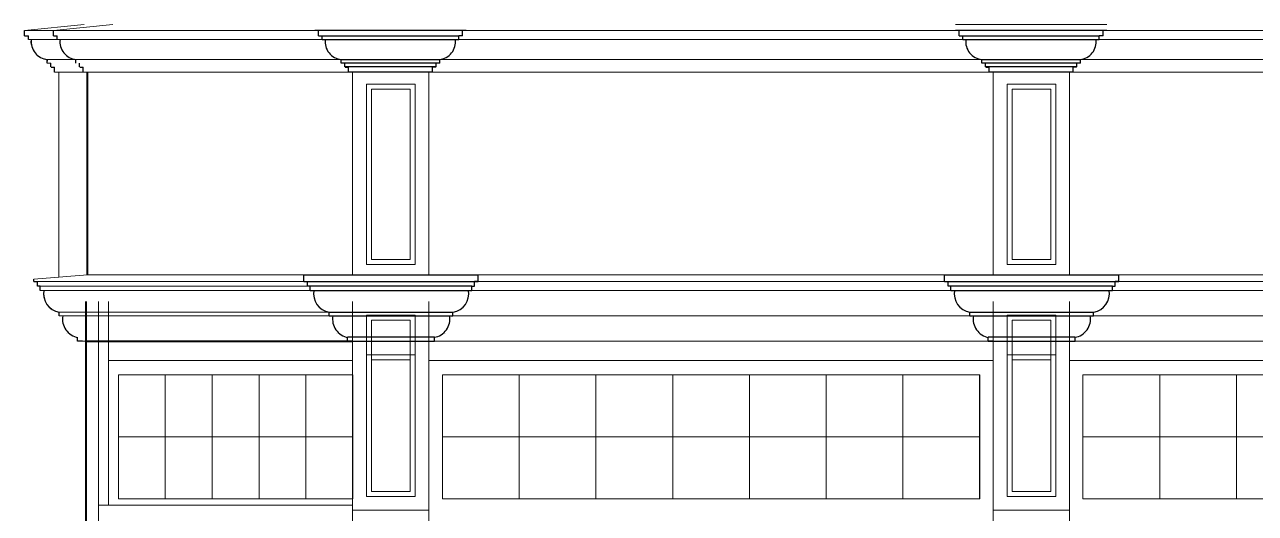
# Model space of a CAD drawing. Header units: millimetres. Extents: x -159872 to 386485, y -250577 to 158966.
# Drawn here: x 227269 to 232184, y 17229 to 19178 of the extents above; entities that cross this region are included whole.
import ezdxf

# ---------------------------------------------------------------- set-up
doc = ezdxf.new("R2010")
doc.units = ezdxf.units.MM
for name, color, linetype, lineweight in [('LDS-details', 4, 'Continuous', 25), ('LDS-elevation', 7, 'Continuous', 9), ('LDS-hatch', 253, 'Continuous', 9), ('LDS-struct-extg-doors windows', 7, 'Continuous', 9), ('LDS-struct-extg-walls', 1, 'Continuous', 40)]:
    doc.layers.add(name, color=color, linetype=linetype, lineweight=lineweight)

# ---------------------------------------------------------------- blocks, each defined once
blk = doc.blocks.new('Group-204')
at = {"layer": 'LDS-elevation', "color": 7, "lineweight": 18, "flags": 128}
blk.add_lwpolyline([(166832.5, 55635.8), (166595.3, 55612), (166595.3, 55591.7), (166610.2, 55591.7), (166610.2, 55576.7), (166622, 55576.7), (166620.4, 55564.7), (166622.9, 55552.9), (166637, 55523.1), (166646.4, 55511.5), (166668.4, 55500.9), (166686.2, 55497.1), (166685.6, 55481.8), (166700.2, 55482.1), (166700.2, 55466.9), (166714.6, 55466.7), (166714.6, 55446.6), (166731.4, 55446.6), (166731.4, 54628.2), (166632, 54620.1), (166632, 54610.7), (166646.9, 54610.7), (166646.9, 54593), (166657.4, 54593), (166657.4, 54575.8), (166672.4, 54575.8), (166671.2, 54562), (166672.4, 54549.1), (166677.1, 54533.3), (166684.6, 54519.7), (166694.5, 54508.2), (166704, 54500.5), (166713.7, 54494.9), (166724, 54490.8), (166732.8, 54488.9), (166732.8, 54473.9), (166747.9, 54473.9), (166747.9, 54473.9), (166746.7, 54461.4), (166749.5, 54440.8), (166760.1, 54418.4), (166771.1, 54406.1), (166781.8, 54398.1), (166791.8, 54393), (166806.7, 54388.5), (166806.7, 54373.5), (166840.5, 54373.5), (166840.5, 52080.3)], dxfattribs=at)
for points in [[(166969.9, 54238.9), (167905.5, 54238.9), (167905.5, 53744.2), (166969.9, 53744.2)], [(168263.5, 54238.9), (170409.1, 54238.9), (170409.1, 53744.2), (168263.5, 53744.2)], [(170821.7, 54238.9), (172967.3, 54238.9), (172967.3, 53744.2), (170821.7, 53744.2)]]:
    blk.add_lwpolyline(points, close=True, dxfattribs=at)
at = {"layer": 'LDS-hatch', "color": 7, "flags": 128}
for points in [[(167960.2, 53753.6), (168154.5, 53753.6), (168154.5, 54476.7), (167960.2, 54476.7)], [(167980.2, 53773.6), (168134.5, 53773.6), (168134.5, 54456.7), (167980.2, 54456.7)], [(170518.4, 53753.6), (170712.7, 53753.6), (170712.7, 54476.7), (170518.4, 54476.7)], [(170538.4, 53773.6), (170692.7, 53773.6), (170692.7, 54456.7), (170538.4, 54456.7)]]:
    blk.add_lwpolyline(points, close=True, dxfattribs=at)
at = {"layer": 'LDS-struct-extg-doors windows', "color": 7}
for p, q in [((166731.4, 54786.3), (166731.4, 55446.6)), ((167905.2, 54795.7), (167905.2, 55446.9)), ((168209.5, 54795.7), (168209.5, 55446.9)), ((170463.4, 54795.7), (170463.4, 55446.9)), ((170767.7, 54795.7), (170767.7, 55446.9)), ((166889.9, 51629.6), (166889.9, 54531.7)), ((166929.9, 53719.2), (166929.9, 54531.7)), ((167905.2, 52080.3), (167905.2, 54531.7)), ((168209.5, 52080.3), (168209.5, 54531.7)), ((170463.4, 52080.3), (170463.4, 54531.7)), ((170767.7, 52080.3), (170767.7, 54531.7)), ((166969.9, 53744.2), (166969.9, 54238.9)), ((167157.1, 53744.2), (167157.1, 54238.9)), ((167344.3, 53744.2), (167344.3, 54238.9)), ((167531.5, 53744.2), (167531.5, 54238.9)), ((167718.7, 53744.2), (167718.7, 54238.9)), ((168263.5, 53744.2), (168263.5, 54238.9)), ((168570, 53744.2), (168570, 54238.9)), ((168876.6, 53744.2), (168876.6, 54238.9)), ((169183.2, 53744.2), (169183.2, 54238.9)), ((169489.7, 53744.2), (169489.7, 54238.9)), ((169796.3, 53744.2), (169796.3, 54238.9)), ((170102.9, 53744.2), (170102.9, 54238.9)), ((170409.1, 53744.2), (170409.1, 54238.9)), ((170821.7, 53744.2), (170821.7, 54238.9)), ((171128.3, 53744.2), (171128.3, 54238.9)), ((171434.9, 53744.2), (171434.9, 54238.9)), ((166969.9, 53991.5), (167905.2, 53991.5)), ((168263.5, 53991.5), (170409.1, 53991.5)), ((170821.7, 53991.5), (172967.3, 53991.5)), ((167905.5, 53719.2), (166889.9, 53719.2)), ((167905.5, 53744.2), (166969.9, 53744.2)), ((168263.5, 53744.2), (170409.1, 53744.2)), ((170821.7, 53744.2), (172967.3, 53744.2)), ((167905.2, 53698.6), (168209.5, 53698.6)), ((170767.7, 53698.6), (170463.4, 53698.6))]:
    blk.add_line(p, q, dxfattribs=at)
at = {"layer": 'LDS-struct-extg-doors windows', "color": 7, "flags": 128}
for points in [[(167905.2, 54795.7), (167905.2, 55446.9), (168209.5, 55446.9), (168209.5, 54795.7)], [(170463.4, 54795.7), (170463.4, 55446.9), (170767.7, 55446.9), (170767.7, 54795.7)]]:
    blk.add_lwpolyline(points, dxfattribs=at)
at = {"layer": 'LDS-struct-extg-walls', "color": 7}
for p, q in [((166846.2, 54795.7), (166846.2, 55446.6)), ((166840.5, 52080.3), (166840.5, 54531.7)), ((166840.5, 52080.3), (166840.5, 54531.7))]:
    blk.add_line(p, q, dxfattribs=at)

msp = doc.modelspace()

# ---------------------------------------------------------------- linework, layer by layer
at = {"layer": 'LDS-details', "color": 253}
for p, q in [((227268.7895, 19134.19395), (227268.7895, 19154.46991)), ((227268.7895, 19134.19395), (227283.69425, 19134.19395)), ((227283.69425, 19119.19395), (227283.69425, 19134.19395)), ((227383.60619, 19134.19395), (227383.60619, 19154.46991)), ((227383.60619, 19134.19395), (227398.51094, 19134.19395)), ((227398.51094, 19119.19395), (227398.51094, 19134.19395)), ((229032.12146, 19154.46991), (228427.54844, 19154.46991)), ((228442.61133, 19134.19395), (228442.61133, 19154.41259)), ((228442.61133, 19134.19395), (228457.51608, 19134.19395)), ((228457.51608, 19119.19395), (228457.51608, 19134.19395)), ((228457.51608, 19134.19395), (229002.15382, 19134.19395)), ((228457.51608, 19119.19395), (229002.15382, 19119.19395)), ((229002.15382, 19119.19395), (229002.15382, 19134.19395)), ((229017.05857, 19134.19395), (229002.15382, 19134.19395)), ((229017.05857, 19134.19395), (229017.05857, 19154.41259)), ((231590.37858, 19154.46991), (230985.80556, 19154.46991)), ((231000.86845, 19134.19395), (231000.86845, 19154.41259)), ((231000.86845, 19134.19395), (231015.7732, 19134.19395)), ((231015.7732, 19119.19395), (231015.7732, 19134.19395)), ((231015.7732, 19134.19395), (231560.41094, 19134.19395)), ((231015.7732, 19119.19395), (231560.41094, 19119.19395)), ((231560.41094, 19119.19395), (231560.41094, 19134.19395)), ((231575.31569, 19134.19395), (231560.41094, 19134.19395)), ((231575.31569, 19134.19395), (231575.31569, 19154.41259)), ((227359.13287, 19024.30976), (227359.13287, 19039.30976)), ((227359.13287, 19024.53653), (227359.13287, 19024.53653)), ((227359.13287, 19024.53653), (227359.13287, 19024.53653)), ((227359.96527, 19026.96142), (227359.96527, 19026.96142)), ((227373.73452, 19009.35979), (227373.73452, 19024.53653)), ((227473.94956, 19024.53653), (227473.94956, 19039.30976)), ((227473.94956, 19024.53653), (227473.94956, 19024.53653)), ((227473.94956, 19024.53653), (227473.94956, 19024.53653)), ((227474.78195, 19026.96142), (227474.78195, 19026.96142)), ((227488.55121, 19009.35979), (227488.55121, 19024.53653)), ((228532.9547, 19024.53653), (228532.9547, 19039.30976)), ((228532.9547, 19039.30976), (228926.7152, 19039.30976)), ((228926.7152, 19024.53653), (228532.9547, 19024.53653)), ((228532.9547, 19024.53653), (228532.9547, 19024.53653)), ((228532.9547, 19024.53653), (228532.9547, 19024.53653)), ((228533.78709, 19026.96142), (228533.78709, 19026.96142)), ((228547.55635, 19009.35979), (228547.55635, 19024.53653)), ((228912.11355, 19009.35979), (228912.11355, 19024.53653)), ((228925.88281, 19026.96142), (228925.88281, 19026.96142)), ((228926.7152, 19024.53653), (228926.7152, 19039.30976)), ((228926.7152, 19024.53653), (228926.7152, 19024.53653)), ((228926.7152, 19024.53653), (228926.7152, 19024.53653)), ((231091.21182, 19024.53653), (231091.21182, 19039.30976)), ((231091.21182, 19039.30976), (231484.97232, 19039.30976)), ((231484.97232, 19024.53653), (231091.21182, 19024.53653)), ((231091.21182, 19024.53653), (231091.21182, 19024.53653)), ((231091.21182, 19024.53653), (231091.21182, 19024.53653)), ((231092.04421, 19026.96142), (231092.04421, 19026.96142)), ((231105.81347, 19009.35979), (231105.81347, 19024.53653)), ((231470.37067, 19009.35979), (231470.37067, 19024.53653)), ((231484.13993, 19026.96142), (231484.13993, 19026.96142)), ((231484.97232, 19024.53653), (231484.97232, 19039.30976)), ((231484.97232, 19024.53653), (231484.97232, 19024.53653)), ((231484.97232, 19024.53653), (231484.97232, 19024.53653)), ((227373.73452, 19009.35979), (227373.73452, 19009.35979)), ((227373.73452, 19009.35979), (227373.73452, 19009.35979)), ((227374.78398, 19009.18305), (227388.14975, 19009.18305)), ((227388.14975, 18989.13302), (227388.14975, 19009.18305)), ((227488.55121, 19009.35979), (227488.55121, 19009.35979)), ((227488.55121, 19009.35979), (227488.55121, 19009.35979)), ((227489.60067, 19009.18305), (227502.96644, 19009.18305)), ((227502.96644, 18989.35979), (227502.96644, 19009.18305)), ((228912.11355, 19009.35979), (228547.55635, 19009.35979)), ((228547.55635, 19009.35979), (228547.55635, 19009.35979)), ((228547.55635, 19009.35979), (228547.55635, 19009.35979)), ((228548.60581, 19009.18305), (228561.97158, 19009.18305)), ((228561.97158, 18989.35979), (228561.97158, 19009.18305)), ((228561.97158, 18989.35979), (228897.69832, 18989.35979)), ((228911.06409, 19009.18305), (228897.69832, 19009.18305)), ((228897.69832, 18989.35979), (228897.69832, 19009.18305)), ((228912.11355, 19009.35979), (228912.11355, 19009.35979)), ((228912.11355, 19009.35979), (228912.11355, 19009.35979)), ((231470.37067, 19009.35979), (231105.81347, 19009.35979)), ((231105.81347, 19009.35979), (231105.81347, 19009.35979)), ((231105.81347, 19009.35979), (231105.81347, 19009.35979)), ((231106.86293, 19009.18305), (231120.2287, 19009.18305)), ((231120.2287, 18989.35979), (231120.2287, 19009.18305)), ((231120.2287, 18989.35979), (231455.95544, 18989.35979)), ((231469.32121, 19009.18305), (231455.95544, 19009.18305)), ((231455.95544, 18989.35979), (231455.95544, 19009.18305)), ((231470.37067, 19009.35979), (231470.37067, 19009.35979)), ((231470.37067, 19009.35979), (231470.37067, 19009.35979)), ((227305.52937, 18153.15818), (227305.52937, 18162.56043)), ((227305.52937, 18153.15818), (227320.43412, 18153.15818)), ((227320.43412, 18135.52425), (227320.43412, 18153.15818)), ((228383.74099, 18180.04144), (229079.92891, 18180.04144)), ((228383.74099, 18153.15818), (228383.74099, 18180.04144)), ((228383.74099, 18153.15818), (229079.92891, 18153.15818)), ((228383.74099, 18153.15818), (228398.64574, 18153.15818)), ((228398.64574, 18135.52425), (228398.64574, 18153.15818)), ((229065.02416, 18135.52425), (229065.02416, 18153.15818)), ((229079.92891, 18153.15818), (229065.02416, 18153.15818)), ((229079.92891, 18153.15818), (229065.02416, 18153.15818)), ((229079.92891, 18153.15818), (229079.92891, 18180.04144)), ((230941.99811, 18180.04144), (231638.18603, 18180.04144)), ((230941.99811, 18153.15818), (230941.99811, 18180.04144)), ((230941.99811, 18153.15818), (231638.18603, 18153.15818)), ((230941.99811, 18153.15818), (230956.90286, 18153.15818)), ((230956.90286, 18135.52425), (230956.90286, 18153.15818)), ((231623.28128, 18135.52425), (231623.28128, 18153.15818)), ((231638.18603, 18153.15818), (231623.28128, 18153.15818)), ((231638.18603, 18153.15818), (231623.28128, 18153.15818)), ((231638.18603, 18153.15818), (231638.18603, 18180.04144)), ((227330.8654, 18135.52425), (227320.43412, 18135.52425)), ((227330.8654, 18118.31042), (227330.8654, 18135.52425)), ((228409.07702, 18135.52425), (228398.64574, 18135.52425)), ((228409.07702, 18118.31042), (228409.07702, 18135.52425)), ((229054.59287, 18135.52425), (228409.07702, 18135.52425)), ((228409.07702, 18118.31042), (229054.59287, 18118.31042)), ((229054.59287, 18118.31042), (229054.59287, 18135.52425)), ((229054.59287, 18135.52425), (229065.02416, 18135.52425)), ((230967.33414, 18135.52425), (230956.90286, 18135.52425)), ((230967.33414, 18118.31042), (230967.33414, 18135.52425)), ((231612.84999, 18135.52425), (230967.33414, 18135.52425)), ((230967.33414, 18118.31042), (231612.84999, 18118.31042)), ((231612.84999, 18118.31042), (231612.84999, 18135.52425)), ((231612.84999, 18135.52425), (231623.28128, 18135.52425)), ((227406.30402, 18016.42622), (227406.30402, 18031.42622)), ((227406.30402, 18016.42622), (227406.30402, 18016.42622)), ((227406.30402, 18016.42622), (227406.30402, 18016.42622)), ((228483.11101, 18031.42622), (228979.15426, 18031.42622)), ((228484.51564, 18016.42622), (228484.51564, 18031.42622)), ((228484.51564, 18016.42622), (228484.51564, 18016.42622)), ((228484.51564, 18016.42622), (228484.51564, 18016.42622)), ((228484.51564, 18016.42622), (228979.15426, 18016.42622)), ((228979.15426, 18016.42622), (228979.15426, 18031.42622)), ((228979.15426, 18016.42622), (228979.15426, 18016.42622)), ((228979.15426, 18016.42622), (228979.15426, 18016.42622)), ((231041.36813, 18031.42622), (231537.41138, 18031.42622)), ((231042.77276, 18016.42622), (231042.77276, 18031.42622)), ((231042.77276, 18016.42622), (231042.77276, 18016.42622)), ((231042.77276, 18016.42622), (231042.77276, 18016.42622)), ((231042.77276, 18016.42622), (231537.41138, 18016.42622)), ((231537.41138, 18016.42622), (231537.41138, 18031.42622)), ((231537.41138, 18016.42622), (231537.41138, 18016.42622)), ((231537.41138, 18016.42622), (231537.41138, 18016.42622)), ((227437.04588, 17946.14366), (227437.04589, 17946.14366)), ((228515.2575, 17946.14366), (228515.25751, 17946.14366)), ((228948.41239, 17946.14366), (228948.4124, 17946.14366)), ((231073.51462, 17946.14366), (231073.51463, 17946.14366)), ((231506.66951, 17946.14366), (231506.66952, 17946.14366)), ((227480.20366, 17916.00423), (227480.20366, 17931.00423)), ((227500.4896, 17916.00423), (227482.10137, 17916.00423)), ((228558.41528, 17916.00423), (228558.41528, 17931.00423)), ((228904.95152, 17931.00423), (228558.41528, 17931.00423)), ((228558.41528, 17916.00423), (228905.25462, 17916.00423)), ((228578.70122, 17916.00423), (228560.31299, 17916.00423)), ((228905.25462, 17916.00423), (228905.25462, 17931.00423)), ((231116.6724, 17916.00423), (231116.6724, 17931.00423)), ((231463.20864, 17931.00423), (231116.6724, 17931.00423)), ((231116.6724, 17916.00423), (231463.51174, 17916.00423)), ((231136.95834, 17916.00423), (231118.57011, 17916.00423)), ((231463.51174, 17916.00423), (231463.51174, 17931.00423))]:
    msp.add_line(p, q, dxfattribs=at)
for centre, radius, start, end in [((227365.4576, 19109.8835), 70.57871, 172.41968397, 265.35578731), ((227480.27429, 19109.8835), 70.57871, 172.41968397, 265.35578731), ((228539.27943, 19109.8835), 70.57871, 172.41968397, 265.35578731), ((228918.81725, 19109.27727), 70.53762, 275.11706732, 8.08182249), ((231097.53655, 19109.8835), 70.57871, 172.41968397, 265.35578731), ((231477.07437, 19109.27727), 70.53762, 275.11706732, 8.08182249), ((227419.75331, 18104.94058), 75, 169.73131448, 259.73131448), ((228497.96493, 18104.94058), 75, 169.73131448, 259.73131448), ((228967.36652, 18105.28681), 75, 280, 10), ((231056.22205, 18104.94058), 75, 169.73131448, 259.73131448), ((231525.62364, 18105.28681), 75, 280, 10), ((227493.78031, 18003.30693), 73.56634, 169.72733108, 260.64864431), ((228571.99193, 18003.30693), 73.56634, 169.72733108, 260.64864431), ((228893.34033, 18003.64847), 73.56634, 279.08113026, 10.0024435), ((231130.24905, 18003.30693), 73.56634, 169.72733108, 260.64864431), ((231451.59745, 18003.64847), 73.56634, 279.08113026, 10.0024435)]:
    msp.add_arc(centre, radius, start, end, dxfattribs=at)
at = {"layer": 'LDS-hatch', "color": 253}
for p, q in [((238311.83372, 19154.46991), (227268.7895, 19154.46991)), ((227283.69425, 19119.19395), (238311.25149, 19119.19395)), ((227359.13287, 19039.30976), (238311.25149, 19039.30976)), ((227388.14975, 18989.13302), (238311.25149, 18989.13302)), ((228383.74099, 18153.15818), (227320.43412, 18153.15818)), ((227519.69608, 18180.04144), (238293.51558, 18180.04144)), ((230941.99811, 18153.15818), (229079.92891, 18153.15818)), ((231638.18603, 18153.15818), (233500.25523, 18153.15818)), ((228398.64574, 18135.52425), (227330.8654, 18135.52425)), ((238285.14372, 18118.31042), (227330.8654, 18118.31042)), ((228483.11101, 18031.42622), (227406.30402, 18031.42622)), ((228484.51564, 18016.42622), (227406.30402, 18016.42622)), ((237818.68343, 18016.42622), (228979.15426, 18016.42622)), ((227480.20366, 17916.00423), (228558.41528, 17916.00423))]:
    msp.add_line(p, q, dxfattribs=at)
at = {"layer": 'LDS-hatch', "color": 253, "flags": 128}
for points in [[(228827.96868, 18221.60828), (228633.70122, 18221.60828), (228633.70122, 18940.28109), (228827.96868, 18940.28109)], [(231386.2258, 18221.60828), (231191.95834, 18221.60828), (231191.95834, 18940.28109), (231386.2258, 18940.28109)], [(228807.96868, 18241.60828), (228653.70122, 18241.60828), (228653.70122, 18920.28109), (228807.96868, 18920.28109)], [(231366.2258, 18241.60828), (231211.95834, 18241.60828), (231211.95834, 18920.28109), (231366.2258, 18920.28109)], [(228633.70122, 17296.07975), (228827.96868, 17296.07975), (228827.96868, 17861.00423), (228633.70122, 17861.00423)], [(228653.70122, 17316.07975), (228807.96868, 17316.07975), (228807.96868, 17841.00423), (228653.70122, 17841.00423)], [(231191.95834, 17296.07975), (231386.2258, 17296.07975), (231386.2258, 17861.00423), (231191.95834, 17861.00423)], [(231211.95834, 17316.07975), (231366.2258, 17316.07975), (231366.2258, 17841.00423), (231211.95834, 17841.00423)]]:
    msp.add_lwpolyline(points, close=True, dxfattribs=at)
at = {"layer": 'LDS-struct-extg-doors windows', "color": 253}
for p, q in [((227268.7895, 19154.46991), (227506.01796, 19178.24389)), ((227383.60619, 19154.46991), (227620.83465, 19178.24389)), ((230985.80556, 19178.24389), (231590.37858, 19178.24389)), ((227404.8794, 18170.66971), (227404.8794, 18989.13302)), ((228578.70122, 18180.04144), (228578.70122, 18989.35979)), ((228882.96868, 18180.04144), (228882.96868, 18989.35979)), ((231136.95834, 18180.04144), (231136.95834, 18989.35979)), ((231441.2258, 18180.04144), (231441.2258, 18989.35979)), ((227305.52937, 18162.56043), (227519.69608, 18180.04144)), ((227514.02373, 17795.64829), (227514.02373, 17916.00423)), ((227563.41617, 15172.07475), (227563.41617, 17916.00423)), ((227603.41617, 17261.67309), (227603.41617, 17916.00423)), ((228578.70122, 15622.73644), (228578.70122, 17916.00423)), ((228882.96868, 15622.73644), (228882.96868, 17916.00423)), ((228905.25462, 17916.00423), (238241.83372, 17916.00423)), ((231136.95834, 15622.73644), (231136.95834, 17916.00423)), ((231441.2258, 15622.73644), (231441.2258, 17916.00423)), ((228578.96868, 17838.00423), (227603.41617, 17838.00423)), ((228882.96868, 17838.00423), (231136.95834, 17838.00423)), ((228905.25462, 17838.00423), (231136.95834, 17838.00423)), ((231441.2258, 17838.00423), (233695.21546, 17838.00423)), ((231441.2258, 17838.00423), (233695.21546, 17838.00423)), ((227643.41617, 17286.67309), (227643.41617, 17781.35141)), ((228578.70122, 17781.35141), (227643.41617, 17781.35141)), ((227830.61617, 17286.67309), (227830.61617, 17781.35141)), ((228017.81617, 17286.67309), (228017.81617, 17781.35141)), ((228205.01617, 17286.67309), (228205.01617, 17781.35141)), ((228392.21617, 17286.67309), (228392.21617, 17781.35141)), ((228936.96868, 17781.35141), (231082.56868, 17781.35141)), ((228936.96868, 17286.67309), (228936.96868, 17781.35141)), ((229243.5401, 17286.67309), (229243.5401, 17781.35141)), ((229550.11153, 17286.67309), (229550.11153, 17781.35141)), ((229856.68296, 17286.67309), (229856.68296, 17781.35141)), ((230163.25439, 17286.67309), (230163.25439, 17781.35141)), ((230469.82582, 17286.67309), (230469.82582, 17781.35141)), ((230776.39725, 17286.67309), (230776.39725, 17781.35141)), ((231082.56868, 17286.67309), (231082.56868, 17781.35141)), ((231495.2258, 17781.35141), (233640.8258, 17781.35141)), ((231495.2258, 17286.67309), (231495.2258, 17781.35141)), ((231801.79722, 17286.67309), (231801.79722, 17781.35141)), ((232108.36865, 17286.67309), (232108.36865, 17781.35141)), ((227643.41617, 17534.01225), (228578.70122, 17534.01225)), ((228936.96868, 17534.01225), (231082.56868, 17534.01225)), ((231495.2258, 17534.01225), (233640.8258, 17534.01225)), ((228578.96868, 17261.67309), (227563.41617, 17261.67309)), ((228578.96868, 17286.67309), (227643.41617, 17286.67309)), ((228936.96868, 17286.67309), (231082.56868, 17286.67309)), ((231495.2258, 17286.67309), (233640.8258, 17286.67309)), ((228578.70122, 17241.07975), (228882.96868, 17241.07975)), ((231441.2258, 17241.07975), (231136.95834, 17241.07975))]:
    msp.add_line(p, q, dxfattribs=at)
at = {"layer": 'LDS-struct-extg-doors windows', "color": 253, "flags": 128}
for points in [[(228578.70122, 18180.04144), (228578.70122, 18989.35979), (228882.96868, 18989.35979), (228882.96868, 18180.04144)], [(231136.95834, 18180.04144), (231136.95834, 18989.35979), (231441.2258, 18989.35979), (231441.2258, 18180.04144)]]:
    msp.add_lwpolyline(points, dxfattribs=at)
at = {"layer": 'LDS-struct-extg-walls', "color": 253}
for p, q in [((227519.69608, 18180.04144), (227519.69608, 18989.13302)), ((227514.02373, 15622.73644), (227514.02373, 17916.00423)), ((227514.02373, 15622.73644), (227514.02373, 17916.00423)), ((227514.02373, 17916.00423), (228578.70122, 17916.00423))]:
    msp.add_line(p, q, dxfattribs=at)

# ---------------------------------------------------------------- block references
at = {"layer": 'LDS-elevation', "color": 7}
msp.add_blockref('Group-204', (60673.51323, -36457.51522), dxfattribs=at)

doc.saveas('drawing.dxf')
